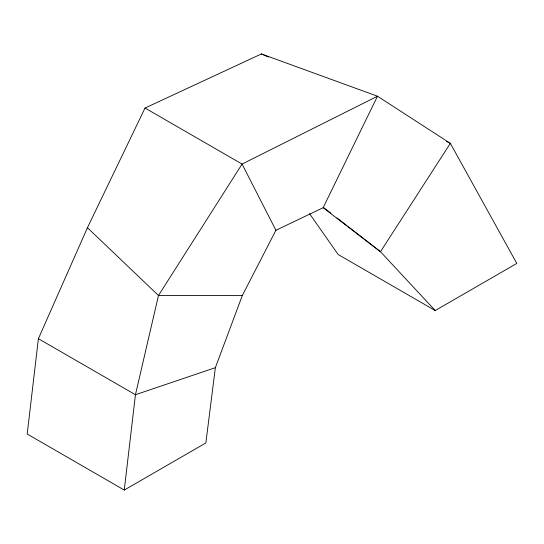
<?xml version="1.0" encoding="UTF-8"?>
<svg xmlns="http://www.w3.org/2000/svg" width="544" height="544" viewBox="0 0 544 544"><rect width="100%" height="100%" fill="white"/><g stroke="black" fill="none" stroke-linecap="round" stroke-linejoin="round"><path stroke-width="0.82" d="M38.393 338.694L27.2 434.024L124.256 490.062L205.856 442.952L215.356 367.676L242.284 295.603L275.91 230.282L323.163 207.713L377.488 96.22L261.399 53.938L145.024 108.038L87.448 227.698L38.393 338.694L135.449 394.726L215.356 367.676M124.256 490.062L135.449 394.726L158.474 295.508L242.08 164.07L377.488 96.22L450.344 143.358L516.8 263.425L435.2 310.542L338.144 254.504L309.57 213.697M242.284 295.603L158.474 295.508L87.448 227.698M261.399 53.938L268.348 56.998M446.549 141.447L450.344 143.358L380.48 251.716L435.2 310.542M145.024 108.038L242.08 164.07L275.91 230.282M323.163 207.713L380.48 251.716L348.35 226.766M323.585 207.536L330.949 213.248M336.974 217.926L347.011 225.726"/></g></svg>
